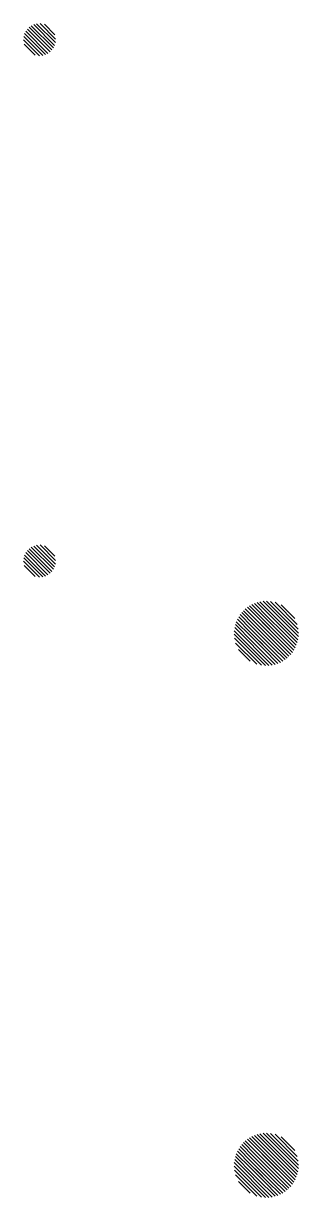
# Model space of a CAD drawing. Extents: x -137808 to 103746506, y -332957 to -111547.
# Drawn here: x 159698 to 161406, y -249903 to -242620 of the extents above; entities that cross this region are included whole.
import ezdxf

# ---------------------------------------------------------------- set-up
doc = ezdxf.new("R2010")
doc.units = 0
doc.header["$LTSCALE"] = 25
doc.header["$MEASUREMENT"] = 0
doc.layers.get('0').update_dxf_attribs({"linetype": 'CONTINUOUS'})
doc.layers.add('设备-插座', color=3, linetype='CONTINUOUS')
doc.styles.add('IDQSTYLE', font='txt.shx', dxfattribs={"width": 0.7, "bigfont": 'hztxt.shx'})

# ---------------------------------------------------------------- blocks, each defined once
blk = doc.blocks.new('*X')
at = {"color": 0, "linetype": 'Continuous'}
for p, q in [((278.357, 223.203), (280.786, 225.632)), ((278.364, 222.927), (281.061, 225.624)), ((278.385, 223.514), (280.475, 225.603)), ((278.398, 222.678), (281.311, 225.591)), ((278.471, 223.882), (280.106, 225.518)), ((278.694, 224.388), (279.6, 225.294)), ((280.199, 224.196), (281.54, 225.537)), ((280.652, 224.366), (281.752, 225.466)), ((280.948, 224.379), (281.949, 225.381)), ((281.189, 224.338), (282.133, 225.282)), ((281.395, 224.261), (282.304, 225.17)), ((281.573, 224.156), (282.464, 225.047)), ((281.728, 224.028), (282.612, 224.912)), ((279.609, 223.041), (280.948, 224.379)), ((279.623, 223.337), (280.652, 224.366)), ((279.651, 222.8), (281.189, 224.338)), ((279.728, 222.594), (281.395, 224.261)), ((279.793, 223.79), (280.199, 224.196)), ((279.832, 222.415), (281.573, 224.156)), ((279.942, 223.091), (280.898, 224.047)), ((279.96, 222.261), (281.728, 224.028)), ((279.985, 222.851), (281.137, 224.003)), ((279.987, 223.418), (280.57, 224.002)), ((281.86, 223.877), (282.749, 224.766)), ((281.968, 223.703), (282.874, 224.608)), ((282.05, 223.502), (282.987, 224.439)), ((282.097, 222.983), (283.177, 224.062)), ((282.099, 223.267), (283.089, 224.257)), ((278.451, 222.449), (279.793, 223.79)), ((278.522, 222.236), (279.623, 223.337)), ((280.074, 222.657), (281.331, 223.914)), ((280.111, 222.129), (281.86, 223.877)), ((280.197, 222.498), (281.491, 223.791)), ((280.286, 222.02), (281.968, 223.703)), ((280.352, 222.369), (281.619, 223.637)), ((280.362, 220.682), (283.307, 223.627)), ((280.487, 221.938), (282.05, 223.502)), ((280.54, 222.274), (281.714, 223.449)), ((280.608, 220.645), (283.344, 223.381)), ((280.721, 221.89), (282.099, 223.267)), ((280.77, 222.222), (281.767, 223.218)), ((280.878, 220.633), (283.356, 223.11)), ((281.977, 222.58), (283.25, 223.853)), ((278.608, 222.039), (279.609, 223.041)), ((278.707, 221.855), (279.651, 222.8)), ((278.818, 221.684), (279.728, 222.594)), ((278.942, 221.525), (279.832, 222.415)), ((279.077, 221.377), (279.96, 222.261)), ((281.006, 221.892), (282.097, 222.983)), ((281.076, 222.245), (281.744, 222.913)), ((281.182, 220.654), (283.335, 222.806)), ((281.408, 222.011), (281.977, 222.58)), ((281.539, 220.728), (283.261, 222.45)), ((279.223, 221.24), (280.111, 222.129)), ((279.38, 221.115), (280.286, 222.02)), ((279.55, 221.001), (280.487, 221.938)), ((279.731, 220.9), (280.721, 221.89)), ((279.926, 220.812), (281.006, 221.892)), ((280.136, 220.739), (281.408, 222.011)), ((282.008, 220.914), (283.075, 221.981)), ((261.999, 135.851), (263.238, 137.09)), ((261.999, 135.851), (263.238, 137.09)), ((261.999, 135.851), (263.238, 137.09)), ((261.999, 135.851), (263.238, 137.09)), ((262.023, 135.593), (263.496, 137.065)), ((262.023, 135.593), (263.496, 137.065)), ((262.023, 135.593), (263.496, 137.065)), ((262.023, 135.593), (263.496, 137.065)), ((262.046, 136.181), (262.907, 137.042)), ((262.046, 136.181), (262.907, 137.042)), ((262.046, 136.181), (262.907, 137.042)), ((262.046, 136.181), (262.907, 137.042)), ((262.088, 135.375), (263.714, 137)), ((262.088, 135.375), (263.714, 137)), ((262.088, 135.375), (263.714, 137)), ((262.088, 135.375), (263.714, 137)), ((262.183, 135.187), (263.902, 136.906)), ((262.183, 135.187), (263.902, 136.906)), ((262.183, 135.187), (263.902, 136.906)), ((262.183, 135.187), (263.902, 136.906)), ((262.302, 135.023), (264.065, 136.786)), ((262.302, 135.023), (264.065, 136.786)), ((262.302, 135.023), (264.065, 136.786)), ((262.302, 135.023), (264.065, 136.786)), ((262.445, 134.883), (264.206, 136.644)), ((262.445, 134.883), (264.206, 136.644)), ((262.445, 134.883), (264.206, 136.644)), ((262.445, 134.883), (264.206, 136.644)), ((262.61, 134.765), (264.323, 136.478)), ((262.61, 134.765), (264.323, 136.478)), ((262.61, 134.765), (264.323, 136.478)), ((262.61, 134.765), (264.323, 136.478)), ((262.801, 134.673), (264.416, 136.288)), ((262.801, 134.673), (264.416, 136.288)), ((262.801, 134.673), (264.416, 136.288)), ((262.801, 134.673), (264.416, 136.288)), ((263.021, 134.611), (264.478, 136.067)), ((263.021, 134.611), (264.478, 136.067)), ((263.021, 134.611), (264.478, 136.067)), ((263.021, 134.611), (264.478, 136.067)), ((263.284, 134.59), (264.498, 135.805)), ((263.284, 134.59), (264.498, 135.805)), ((263.284, 134.59), (264.498, 135.805)), ((263.284, 134.59), (264.498, 135.805)), ((263.623, 134.647), (264.441, 135.465)), ((263.623, 134.647), (264.441, 135.465)), ((263.623, 134.647), (264.441, 135.465)), ((263.623, 134.647), (264.441, 135.465))]:
    blk.add_line(p, q, dxfattribs=at)
blk = doc.blocks.new('HC000134')
at = {"color": 0, "linetype": 'Continuous'}
blk.add_blockref('*X', (-162.009, -152.418), dxfattribs=at)
at = {"color": 0, "style": 'IDQSTYLE', "width": 0.7}
blk.add_attdef('PSFHATT', (4.5, 0), '', height=2.5, dxfattribs=at)

msp = doc.modelspace()

# ---------------------------------------------------------------- block references
at = {"layer": '设备-插座', "xscale": -80, "yscale": 80, "zscale": 80, "rotation": 180}
for p in [(151698.7, -240746.3), (151698.7, -244046.4), (151698.7, -247281.4)]:
    msp.add_blockref('HC000134', p, dxfattribs=at)

doc.saveas('drawing.dxf')
